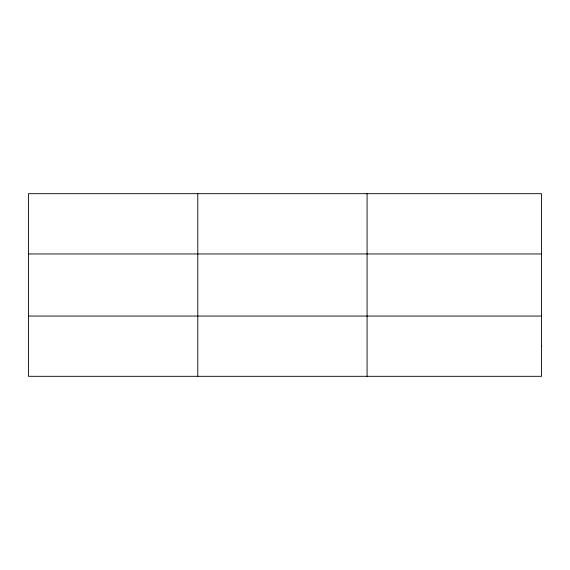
<?xml version="1.0" encoding="UTF-8"?>
<svg xmlns="http://www.w3.org/2000/svg" width="570" height="570" viewBox="0 0 570 570"><rect width="100%" height="100%" fill="white"/><g stroke="black" fill="none" stroke-linecap="round" stroke-linejoin="round"><path stroke-width="0.85" d="M197.79 376.314L197.79 193.686M367.08 376.314L367.08 193.686M28.5 253.949L541.5 253.949M28.5 316.051L541.5 316.051M541.5 346.182L541.5 376.314L28.5 376.314L28.5 193.686L541.5 193.686L541.5 346.182"/></g></svg>
